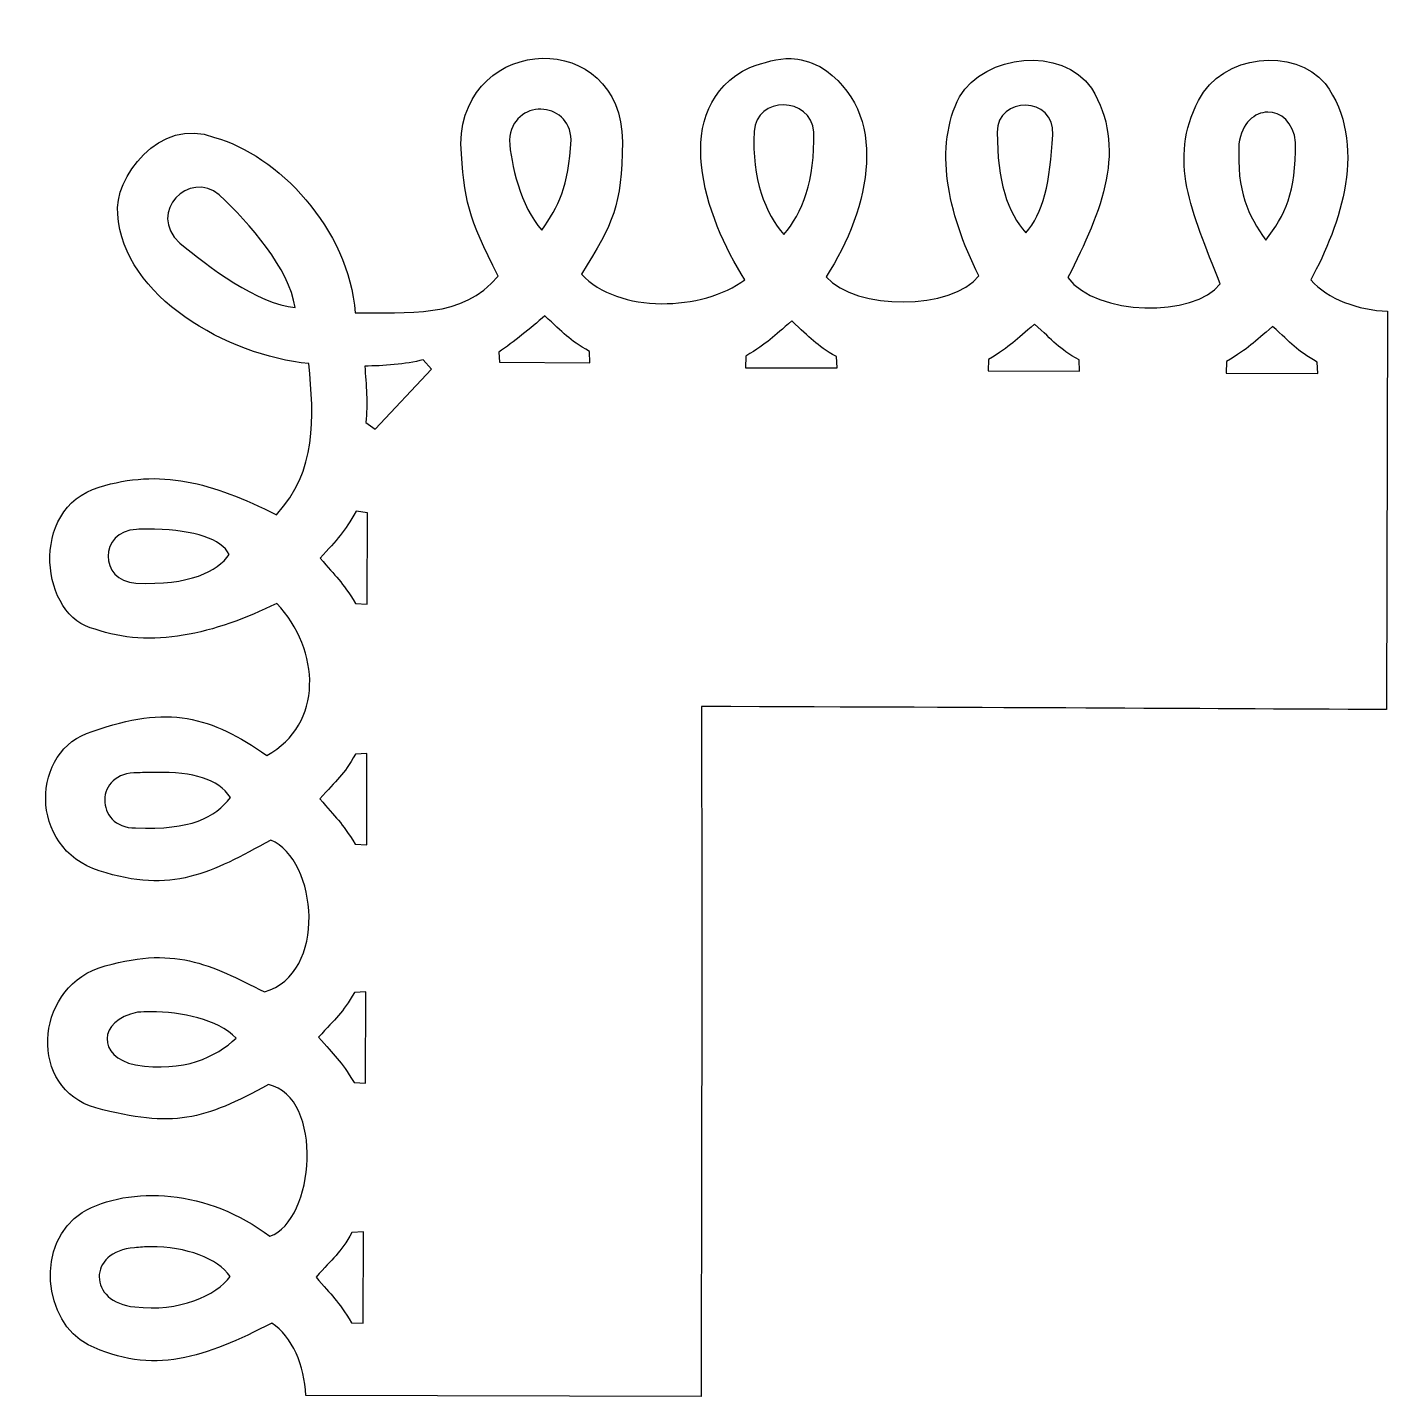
# Model space of a CAD drawing. Header units: centimetres. Extents: x -4 to 0.55, y 4.09 to 8.67.
import ezdxf

# ---------------------------------------------------------------- set-up
doc = ezdxf.new("R2010")
doc.units = ezdxf.units.CM
doc.header["$MEASUREMENT"] = 0
doc.layers.add('Layer 1', color=7, linetype='Continuous')

msp = doc.modelspace()

# ---------------------------------------------------------------- linework, layer by layer
at = {"layer": 'Layer 1', "color": 14}
for points, knots in [([(-1.44182, 8.56115), (-1.48957, 8.56331), (-1.53101, 8.54774), (-1.58081, 8.53186), (-1.58081, 8.53186), (-1.85493, 8.39917), (-1.73114, 8.02883), (-1.59679, 7.8217), (-1.59679, 7.8217), (-1.73648, 7.71641), (-2.02182, 7.70718), (-2.14327, 7.84047), (-2.14327, 7.84047), (-2.03481, 8.01513), (-2.00991, 8.06566), (-2.00647, 8.28254), (-2.00647, 8.28254), (-2.00872, 8.66562), (-2.53837, 8.64785), (-2.54724, 8.27658), (-2.54724, 8.27658), (-2.53694, 8.0859), (-2.52213, 8.03132), (-2.42193, 7.83381), (-2.42193, 7.83381), (-2.5407, 7.68951), (-2.72679, 7.71412), (-2.90006, 7.71061), (-2.90006, 7.71061), (-2.92114, 7.99227), (-3.16141, 8.24108), (-3.37091, 8.29769), (-3.37091, 8.29769), (-3.55551, 8.37059), (-3.70914, 8.15763), (-3.6945, 8.04076), (-3.6945, 8.04076), (-3.67707, 7.7645), (-3.32475, 7.56711), (-3.05579, 7.54134), (-3.05579, 7.54134), (-3.03696, 7.35658), (-3.02827, 7.18444), (-3.16327, 7.03579), (-3.16327, 7.03579), (-3.38102, 7.14435), (-3.55219, 7.19113), (-3.75668, 7.12802), (-3.75668, 7.12802), (-3.99584, 7.0566), (-3.9511, 6.68929), (-3.77037, 6.65349), (-3.77037, 6.65349), (-3.5866, 6.58676), (-3.3695, 6.63661), (-3.16242, 6.73918), (-3.16242, 6.73918), (-3.01553, 6.58429), (-3.00502, 6.33377), (-3.19604, 6.23093), (-3.19604, 6.23093), (-3.38199, 6.36014), (-3.52488, 6.40324), (-3.77957, 6.31077), (-3.77957, 6.31077), (-3.98577, 6.25283), (-3.99657, 5.91993), (-3.75602, 5.8452), (-3.75602, 5.8452), (-3.5135, 5.76495), (-3.38104, 5.83874), (-3.18276, 5.94747), (-3.18276, 5.94747), (-3.02524, 5.8821), (-2.99166, 5.49981), (-3.20398, 5.44), (-3.20398, 5.44), (-3.38422, 5.53039), (-3.50582, 5.59935), (-3.75939, 5.51977), (-3.75939, 5.51977), (-3.97324, 5.44253), (-3.99317, 5.1174), (-3.76809, 5.05181), (-3.76809, 5.05181), (-3.50771, 4.98349), (-3.40694, 5.01173), (-3.18993, 5.13018), (-3.18993, 5.13018), (-3.00243, 5.08721), (-3.03494, 4.67568), (-3.18552, 4.62264), (-3.18552, 4.62264), (-3.39007, 4.7792), (-3.65474, 4.7942), (-3.81286, 4.7026), (-3.81286, 4.7026), (-3.97225, 4.60324), (-3.94245, 4.3347), (-3.79339, 4.26011), (-3.79339, 4.26011), (-3.57892, 4.15495), (-3.39929, 4.21818), (-3.17886, 4.33261), (-3.17886, 4.33261), (-3.11085, 4.28631), (-3.06923, 4.19135), (-3.06542, 4.09008), (-3.06542, 4.09008), (-3.06542, 4.09008), (-1.74333, 4.08652), (-1.74333, 4.08652), (-1.74333, 4.08652), (-1.74248, 4.78858), (-1.73973, 5.29929), (-1.74204, 6.39427), (-1.74204, 6.39427), (-0.67362, 6.39073), (-0.14651, 6.38762), (0.54906, 6.38399), (0.54906, 6.38399), (0.54906, 6.38399), (0.55267, 7.71623), (0.55267, 7.71623), (0.55267, 7.71623), (0.45469, 7.72017), (0.35295, 7.7557), (0.29581, 7.82155), (0.29581, 7.82155), (0.39452, 8.00419), (0.49062, 8.27644), (0.3439, 8.47807), (0.3439, 8.47807), (0.24163, 8.60171), (-0.00158, 8.57611), (-0.07959, 8.42154), (-0.07959, 8.42154), (-0.18253, 8.22028), (-0.10423, 8.05454), (-0.00766, 7.80836), (-0.00766, 7.80836), (-0.09203, 7.69443), (-0.42323, 7.70047), (-0.51693, 7.82868), (-0.51693, 7.82868), (-0.40093, 8.05331), (-0.31713, 8.26394), (-0.4375, 8.46205), (-0.4375, 8.46205), (-0.5379, 8.60518), (-0.79374, 8.57619), (-0.8791, 8.43358), (-0.8791, 8.43358), (-0.96507, 8.26527), (-0.92142, 8.04924), (-0.81457, 7.83525), (-0.81457, 7.83525), (-0.90199, 7.71961), (-1.22792, 7.71856), (-1.32474, 7.83168), (-1.32474, 7.83168), (-1.17807, 8.05837), (-1.10598, 8.38493), (-1.34598, 8.53453), (-1.34598, 8.53453), (-1.3821, 8.55194), (-1.41317, 8.55985), (-1.44182, 8.56115)], [0, 0, 0, 0, 0.0232558, 0.0232558, 0.0232558, 0.0232558, 0.0465116, 0.0465116, 0.0465116, 0.0465116, 0.0697674, 0.0697674, 0.0697674, 0.0697674, 0.0930233, 0.0930233, 0.0930233, 0.0930233, 0.1162791, 0.1162791, 0.1162791, 0.1162791, 0.1395349, 0.1395349, 0.1395349, 0.1395349, 0.1627907, 0.1627907, 0.1627907, 0.1627907, 0.1860465, 0.1860465, 0.1860465, 0.1860465, 0.2093023, 0.2093023, 0.2093023, 0.2093023, 0.2325581, 0.2325581, 0.2325581, 0.2325581, 0.255814, 0.255814, 0.255814, 0.255814, 0.2790698, 0.2790698, 0.2790698, 0.2790698, 0.3023256, 0.3023256, 0.3023256, 0.3023256, 0.3255814, 0.3255814, 0.3255814, 0.3255814, 0.3488372, 0.3488372, 0.3488372, 0.3488372, 0.372093, 0.372093, 0.372093, 0.372093, 0.3953488, 0.3953488, 0.3953488, 0.3953488, 0.4186047, 0.4186047, 0.4186047, 0.4186047, 0.4418605, 0.4418605, 0.4418605, 0.4418605, 0.4651163, 0.4651163, 0.4651163, 0.4651163, 0.4883721, 0.4883721, 0.4883721, 0.4883721, 0.5116279, 0.5116279, 0.5116279, 0.5116279, 0.5348837, 0.5348837, 0.5348837, 0.5348837, 0.5581395, 0.5581395, 0.5581395, 0.5581395, 0.5813953, 0.5813953, 0.5813953, 0.5813953, 0.6046512, 0.6046512, 0.6046512, 0.6046512, 0.627907, 0.627907, 0.627907, 0.627907, 0.6511628, 0.6511628, 0.6511628, 0.6511628, 0.6744186, 0.6744186, 0.6744186, 0.6744186, 0.6976744, 0.6976744, 0.6976744, 0.6976744, 0.7209302, 0.7209302, 0.7209302, 0.7209302, 0.744186, 0.744186, 0.744186, 0.744186, 0.7674419, 0.7674419, 0.7674419, 0.7674419, 0.7906977, 0.7906977, 0.7906977, 0.7906977, 0.8139535, 0.8139535, 0.8139535, 0.8139535, 0.8372093, 0.8372093, 0.8372093, 0.8372093, 0.8604651, 0.8604651, 0.8604651, 0.8604651, 0.8837209, 0.8837209, 0.8837209, 0.8837209, 0.9069767, 0.9069767, 0.9069767, 0.9069767, 0.9302326, 0.9302326, 0.9302326, 0.9302326, 0.9534884, 0.9534884, 0.9534884, 0.9534884, 1, 1, 1, 1]), ([(-2.27903, 8.39203), (-2.22908, 8.39136), (-2.17966, 8.35633), (-2.17843, 8.28959), (-2.17843, 8.28959), (-2.18703, 8.1318), (-2.21996, 8.06764), (-2.27599, 7.98748), (-2.27599, 7.98748), (-2.34703, 8.06636), (-2.38029, 8.2111), (-2.38432, 8.2885), (-2.38432, 8.2885), (-2.38002, 8.35916), (-2.32898, 8.3927), (-2.27903, 8.39203)], [0, 0, 0, 0, 0.2, 0.2, 0.2, 0.2, 0.4, 0.4, 0.4, 0.4, 0.6, 0.6, 0.6, 0.6, 1, 1, 1, 1]), ([(-1.46704, 8.40632), (-1.41907, 8.40605), (-1.37082, 8.37588), (-1.36642, 8.31542), (-1.36642, 8.31542), (-1.36241, 8.15445), (-1.40425, 8.04365), (-1.46657, 7.97295), (-1.46657, 7.97295), (-1.52817, 8.04237), (-1.57449, 8.15853), (-1.56568, 8.31761), (-1.56568, 8.31761), (-1.56299, 8.37727), (-1.51503, 8.40659), (-1.46704, 8.40632)], [0, 0, 0, 0, 0.2, 0.2, 0.2, 0.2, 0.4, 0.4, 0.4, 0.4, 0.6, 0.6, 0.6, 0.6, 1, 1, 1, 1]), ([(-0.65759, 8.40497), (-0.61002, 8.40405), (-0.56358, 8.37126), (-0.5669, 8.30668), (-0.5669, 8.30668), (-0.57562, 8.14966), (-0.59985, 8.04033), (-0.65709, 7.97901), (-0.65709, 7.97901), (-0.71768, 8.04434), (-0.75346, 8.15229), (-0.75291, 8.31542), (-0.75291, 8.31542), (-0.75346, 8.37556), (-0.70515, 8.40589), (-0.65759, 8.40497)], [0, 0, 0, 0, 0.2, 0.2, 0.2, 0.2, 0.4, 0.4, 0.4, 0.4, 0.6, 0.6, 0.6, 0.6, 1, 1, 1, 1]), ([(0.15181, 8.38219), (0.19513, 8.38283), (0.23791, 8.34915), (0.24497, 8.2806), (0.24497, 8.2806), (0.24581, 8.11335), (0.21037, 8.03705), (0.14487, 7.95378), (0.14487, 7.95378), (0.08651, 8.03826), (0.04726, 8.11461), (0.05561, 8.27617), (0.05561, 8.27617), (0.06466, 8.34661), (0.1085, 8.38156), (0.15181, 8.38219)], [0, 0, 0, 0, 0.2, 0.2, 0.2, 0.2, 0.4, 0.4, 0.4, 0.4, 0.6, 0.6, 0.6, 0.6, 1, 1, 1, 1]), ([(-3.35496, 8.1052), (-3.25149, 8.00932), (-3.12151, 7.85902), (-3.10103, 7.72898), (-3.10103, 7.72898), (-3.22397, 7.73757), (-3.39511, 7.86877), (-3.48719, 7.94409), (-3.48719, 7.94409), (-3.59963, 8.04965), (-3.45281, 8.18972), (-3.35496, 8.1052)], [0, 0, 0, 0, 0.25, 0.25, 0.25, 0.25, 0.5, 0.5, 0.5, 0.5, 1, 1, 1, 1]), ([(-2.26601, 7.70074), (-2.20143, 7.64292), (-2.18762, 7.62167), (-2.11669, 7.58169), (-2.11669, 7.58169), (-2.11669, 7.58169), (-2.11513, 7.54379), (-2.11513, 7.54379), (-2.11513, 7.54379), (-2.11513, 7.54379), (-2.41775, 7.54625), (-2.41775, 7.54625), (-2.41775, 7.54625), (-2.41775, 7.54625), (-2.42014, 7.57922), (-2.42014, 7.57922), (-2.42014, 7.57922), (-2.3692, 7.61413), (-2.31526, 7.65883), (-2.26601, 7.70074)], [0, 0, 0, 0, 0.1666667, 0.1666667, 0.1666667, 0.1666667, 0.3333333, 0.3333333, 0.3333333, 0.3333333, 0.5, 0.5, 0.5, 0.5, 0.6666667, 0.6666667, 0.6666667, 0.6666667, 1, 1, 1, 1]), ([(-1.44007, 7.68369), (-1.37548, 7.62586), (-1.36166, 7.60462), (-1.29073, 7.56464), (-1.29073, 7.56464), (-1.29073, 7.56464), (-1.28835, 7.52674), (-1.28835, 7.52674), (-1.28835, 7.52674), (-1.28835, 7.52674), (-1.5951, 7.52756), (-1.5951, 7.52756), (-1.5951, 7.52756), (-1.5951, 7.52756), (-1.59417, 7.56628), (-1.59417, 7.56628), (-1.59417, 7.56628), (-1.51815, 7.61181), (-1.50428, 7.63011), (-1.44007, 7.68369)], [0, 0, 0, 0, 0.1666667, 0.1666667, 0.1666667, 0.1666667, 0.3333333, 0.3333333, 0.3333333, 0.3333333, 0.5, 0.5, 0.5, 0.5, 0.6666667, 0.6666667, 0.6666667, 0.6666667, 1, 1, 1, 1]), ([(-0.62815, 7.67326), (-0.56356, 7.61544), (-0.54975, 7.59337), (-0.47882, 7.5534), (-0.47882, 7.5534), (-0.47882, 7.5534), (-0.47727, 7.51549), (-0.47727, 7.51549), (-0.47727, 7.51549), (-0.47727, 7.51549), (-0.78319, 7.51714), (-0.78319, 7.51714), (-0.78319, 7.51714), (-0.78319, 7.51714), (-0.78226, 7.55504), (-0.78226, 7.55504), (-0.78226, 7.55504), (-0.70624, 7.60057), (-0.69237, 7.61969), (-0.62815, 7.67326)], [0, 0, 0, 0, 0.1666667, 0.1666667, 0.1666667, 0.1666667, 0.3333333, 0.3333333, 0.3333333, 0.3333333, 0.5, 0.5, 0.5, 0.5, 0.6666667, 0.6666667, 0.6666667, 0.6666667, 1, 1, 1, 1]), ([(0.16806, 7.66535), (0.23265, 7.60753), (0.24646, 7.58629), (0.3174, 7.54631), (0.3174, 7.54631), (0.3174, 7.54631), (0.31895, 7.50841), (0.31895, 7.50841), (0.31895, 7.50841), (0.31895, 7.50841), (0.01302, 7.50923), (0.01302, 7.50923), (0.01302, 7.50923), (0.01302, 7.50923), (0.01395, 7.54795), (0.01395, 7.54795), (0.01395, 7.54795), (0.08998, 7.59348), (0.10385, 7.61178), (0.16806, 7.66535)], [0, 0, 0, 0, 0.1666667, 0.1666667, 0.1666667, 0.1666667, 0.3333333, 0.3333333, 0.3333333, 0.3333333, 0.5, 0.5, 0.5, 0.5, 0.6666667, 0.6666667, 0.6666667, 0.6666667, 1, 1, 1, 1]), ([(-2.67253, 7.55427), (-2.67253, 7.55427), (-2.64466, 7.52224), (-2.64466, 7.52224), (-2.64466, 7.52224), (-2.64466, 7.52224), (-2.83342, 7.32162), (-2.83342, 7.32162), (-2.83342, 7.32162), (-2.83342, 7.32162), (-2.86497, 7.34455), (-2.86497, 7.34455), (-2.86497, 7.34455), (-2.85778, 7.4063), (-2.86318, 7.47111), (-2.8684, 7.53264), (-2.8684, 7.53264), (-2.80788, 7.5337), (-2.7307, 7.53794), (-2.67253, 7.55427)], [0, 0, 0, 0, 0.1666667, 0.1666667, 0.1666667, 0.1666667, 0.3333333, 0.3333333, 0.3333333, 0.3333333, 0.5, 0.5, 0.5, 0.5, 0.6666667, 0.6666667, 0.6666667, 0.6666667, 1, 1, 1, 1]), ([(-2.897, 7.04743), (-2.897, 7.04743), (-2.85898, 7.04239), (-2.85898, 7.04239), (-2.85898, 7.04239), (-2.85898, 7.04239), (-2.86063, 6.73673), (-2.86063, 6.73673), (-2.86063, 6.73673), (-2.86063, 6.73673), (-2.89867, 6.73847), (-2.89867, 6.73847), (-2.89867, 6.73847), (-2.94446, 6.81416), (-2.96346, 6.82648), (-3.01732, 6.89039), (-3.01732, 6.89039), (-2.95938, 6.95483), (-2.93702, 6.9767), (-2.897, 7.04743)], [0, 0, 0, 0, 0.1666667, 0.1666667, 0.1666667, 0.1666667, 0.3333333, 0.3333333, 0.3333333, 0.3333333, 0.5, 0.5, 0.5, 0.5, 0.6666667, 0.6666667, 0.6666667, 0.6666667, 1, 1, 1, 1]), ([(-3.57103, 6.98745), (-3.43621, 6.98383), (-3.34858, 6.95484), (-3.32156, 6.90274), (-3.32156, 6.90274), (-3.35998, 6.84623), (-3.45445, 6.79857), (-3.63353, 6.80719), (-3.63353, 6.80719), (-3.6962, 6.811), (-3.72701, 6.85402), (-3.72671, 6.89724), (-3.72671, 6.89724), (-3.72642, 6.94047), (-3.69416, 6.98353), (-3.63139, 6.98679), (-3.63139, 6.98679), (-3.61024, 6.98731), (-3.59029, 6.98797), (-3.57103, 6.98745)], [0, 0, 0, 0, 0.1666667, 0.1666667, 0.1666667, 0.1666667, 0.3333333, 0.3333333, 0.3333333, 0.3333333, 0.5, 0.5, 0.5, 0.5, 0.6666667, 0.6666667, 0.6666667, 0.6666667, 1, 1, 1, 1]), ([(-2.86116, 6.23744), (-2.86116, 6.23744), (-2.86117, 5.93177), (-2.86117, 5.93177), (-2.86117, 5.93177), (-2.86117, 5.93177), (-2.90002, 5.93353), (-2.90002, 5.93353), (-2.90002, 5.93353), (-2.94581, 6.00922), (-2.96482, 6.02153), (-3.01867, 6.08544), (-3.01867, 6.08544), (-2.96073, 6.14988), (-2.93923, 6.16434), (-2.8992, 6.23507), (-2.8992, 6.23507), (-2.8992, 6.23507), (-2.86116, 6.23744), (-2.86116, 6.23744)], [0, 0, 0, 0, 0.1666667, 0.1666667, 0.1666667, 0.1666667, 0.3333333, 0.3333333, 0.3333333, 0.3333333, 0.5, 0.5, 0.5, 0.5, 0.6666667, 0.6666667, 0.6666667, 0.6666667, 1, 1, 1, 1]), ([(-3.56827, 6.17426), (-3.43846, 6.17472), (-3.36118, 6.15317), (-3.31714, 6.09037), (-3.31714, 6.09037), (-3.36956, 6.02247), (-3.44814, 5.98085), (-3.63492, 5.98823), (-3.63492, 5.98823), (-3.70416, 5.98819), (-3.73883, 6.03568), (-3.73802, 6.08243), (-3.73802, 6.08243), (-3.73721, 6.12919), (-3.70099, 6.17461), (-3.62698, 6.17276), (-3.62698, 6.17276), (-3.60623, 6.17369), (-3.58681, 6.17419), (-3.56827, 6.17426)], [0, 0, 0, 0, 0.1666667, 0.1666667, 0.1666667, 0.1666667, 0.3333333, 0.3333333, 0.3333333, 0.3333333, 0.5, 0.5, 0.5, 0.5, 0.6666667, 0.6666667, 0.6666667, 0.6666667, 1, 1, 1, 1]), ([(-2.86498, 5.44074), (-2.86498, 5.44074), (-2.8658, 5.13507), (-2.8658, 5.13507), (-2.8658, 5.13507), (-2.8658, 5.13507), (-2.90383, 5.13682), (-2.90383, 5.13682), (-2.90383, 5.13682), (-2.94963, 5.21251), (-2.96863, 5.22483), (-3.02249, 5.28874), (-3.02249, 5.28874), (-2.96454, 5.35318), (-2.94304, 5.36763), (-2.90302, 5.43837), (-2.90302, 5.43837), (-2.90302, 5.43837), (-2.86498, 5.44074), (-2.86498, 5.44074)], [0, 0, 0, 0, 0.1666667, 0.1666667, 0.1666667, 0.1666667, 0.3333333, 0.3333333, 0.3333333, 0.3333333, 0.5, 0.5, 0.5, 0.5, 0.6666667, 0.6666667, 0.6666667, 0.6666667, 1, 1, 1, 1]), ([(-3.5845, 5.37347), (-3.4802, 5.37278), (-3.36191, 5.34971), (-3.29783, 5.28536), (-3.29783, 5.28536), (-3.36647, 5.22176), (-3.47174, 5.17017), (-3.63541, 5.19564), (-3.63541, 5.19564), (-3.6997, 5.20954), (-3.7314, 5.24685), (-3.73026, 5.28405), (-3.73026, 5.28405), (-3.72912, 5.32126), (-3.69574, 5.35835), (-3.62832, 5.37194), (-3.62832, 5.37194), (-3.61416, 5.37269), (-3.5994, 5.37356), (-3.5845, 5.37347)], [0, 0, 0, 0, 0.1666667, 0.1666667, 0.1666667, 0.1666667, 0.3333333, 0.3333333, 0.3333333, 0.3333333, 0.5, 0.5, 0.5, 0.5, 0.6666667, 0.6666667, 0.6666667, 0.6666667, 1, 1, 1, 1]), ([(-2.87294, 4.63745), (-2.87294, 4.63745), (-2.87377, 4.33261), (-2.87377, 4.33261), (-2.87377, 4.33261), (-2.87377, 4.33261), (-2.91262, 4.33354), (-2.91262, 4.33354), (-2.91262, 4.33354), (-2.95842, 4.40923), (-2.97742, 4.42237), (-3.03127, 4.48628), (-3.03127, 4.48628), (-2.97333, 4.55072), (-2.95099, 4.56517), (-2.91098, 4.63591), (-2.91098, 4.63591), (-2.91098, 4.63591), (-2.87294, 4.63745), (-2.87294, 4.63745)], [0, 0, 0, 0, 0.1666667, 0.1666667, 0.1666667, 0.1666667, 0.3333333, 0.3333333, 0.3333333, 0.3333333, 0.5, 0.5, 0.5, 0.5, 0.6666667, 0.6666667, 0.6666667, 0.6666667, 1, 1, 1, 1]), ([(-3.58497, 4.58746), (-3.4635, 4.58853), (-3.3609, 4.54819), (-3.31818, 4.4887), (-3.31818, 4.4887), (-3.36474, 4.42459), (-3.48886, 4.3687), (-3.63678, 4.38657), (-3.63678, 4.38657), (-3.71646, 4.39335), (-3.75598, 4.44008), (-3.7564, 4.48658), (-3.7564, 4.48658), (-3.75681, 4.53309), (-3.7175, 4.57911), (-3.6379, 4.58431), (-3.6379, 4.58431), (-3.61989, 4.58623), (-3.60233, 4.58731), (-3.58497, 4.58746)], [0, 0, 0, 0, 0.1666667, 0.1666667, 0.1666667, 0.1666667, 0.3333333, 0.3333333, 0.3333333, 0.3333333, 0.5, 0.5, 0.5, 0.5, 0.6666667, 0.6666667, 0.6666667, 0.6666667, 1, 1, 1, 1])]:
    msp.add_open_spline(points, degree=3, knots=knots, dxfattribs=at)

doc.saveas('drawing.dxf')
